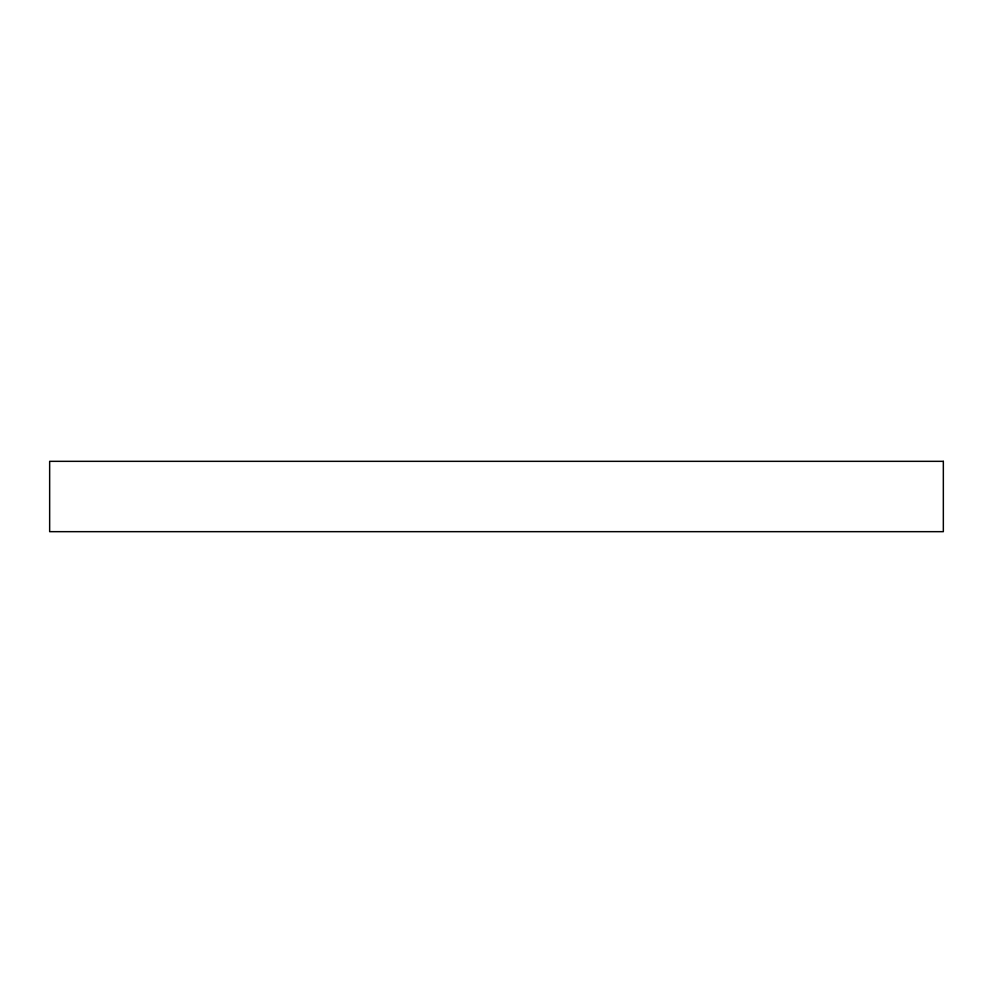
<?xml version="1.0" encoding="UTF-8"?>
<svg xmlns="http://www.w3.org/2000/svg" width="993" height="993" viewBox="0 0 993 993"><rect width="100%" height="100%" fill="white"/><g stroke="black" fill="none" stroke-linecap="round" stroke-linejoin="round"><path stroke-width="1.49" d="M943.338 461.335L49.65 461.335L49.65 531.665L943.338 531.665L943.338 461.335"/></g></svg>
